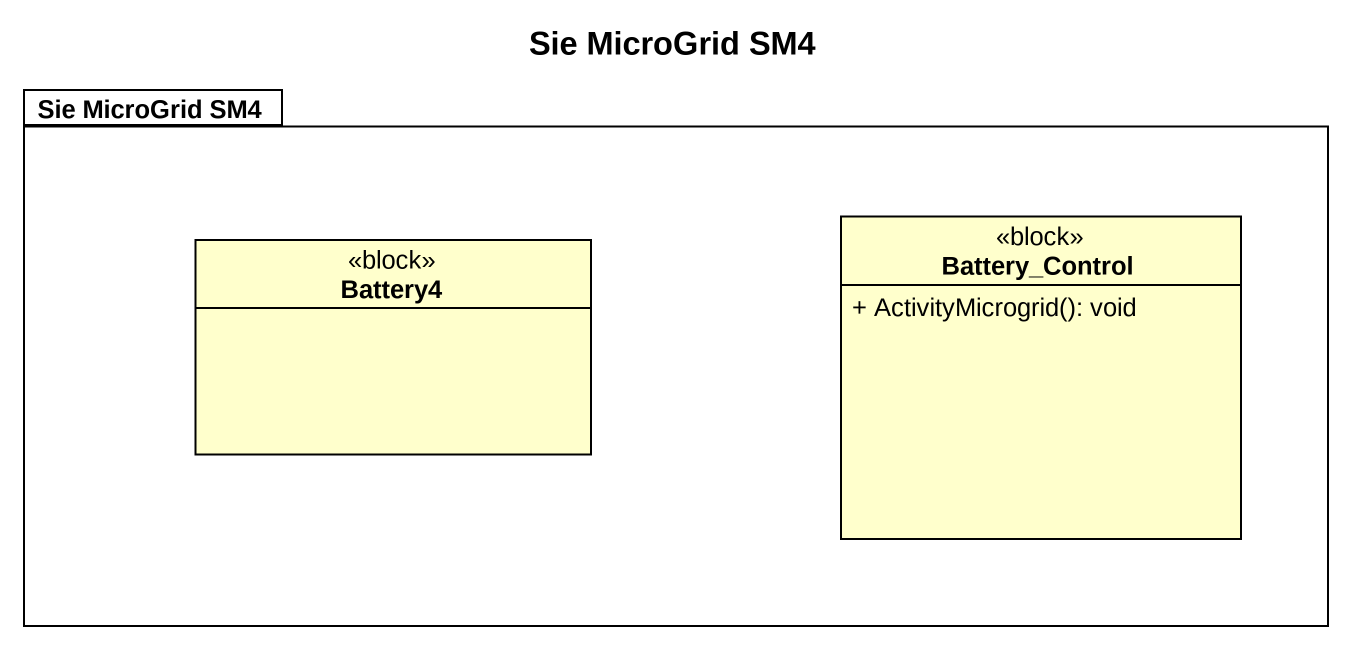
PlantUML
@startuml
title Sie MicroGrid SM4
hide circle
hide empty members
skinparam classAttributeIconSize 0
package "Sie MicroGrid SM4" as Sie_MicroGrid_SM4 {
  class Battery_Control <<block>> {
    + ActivityMicrogrid(): void
  }
  class Battery4 <<block>>
}
@enduml
